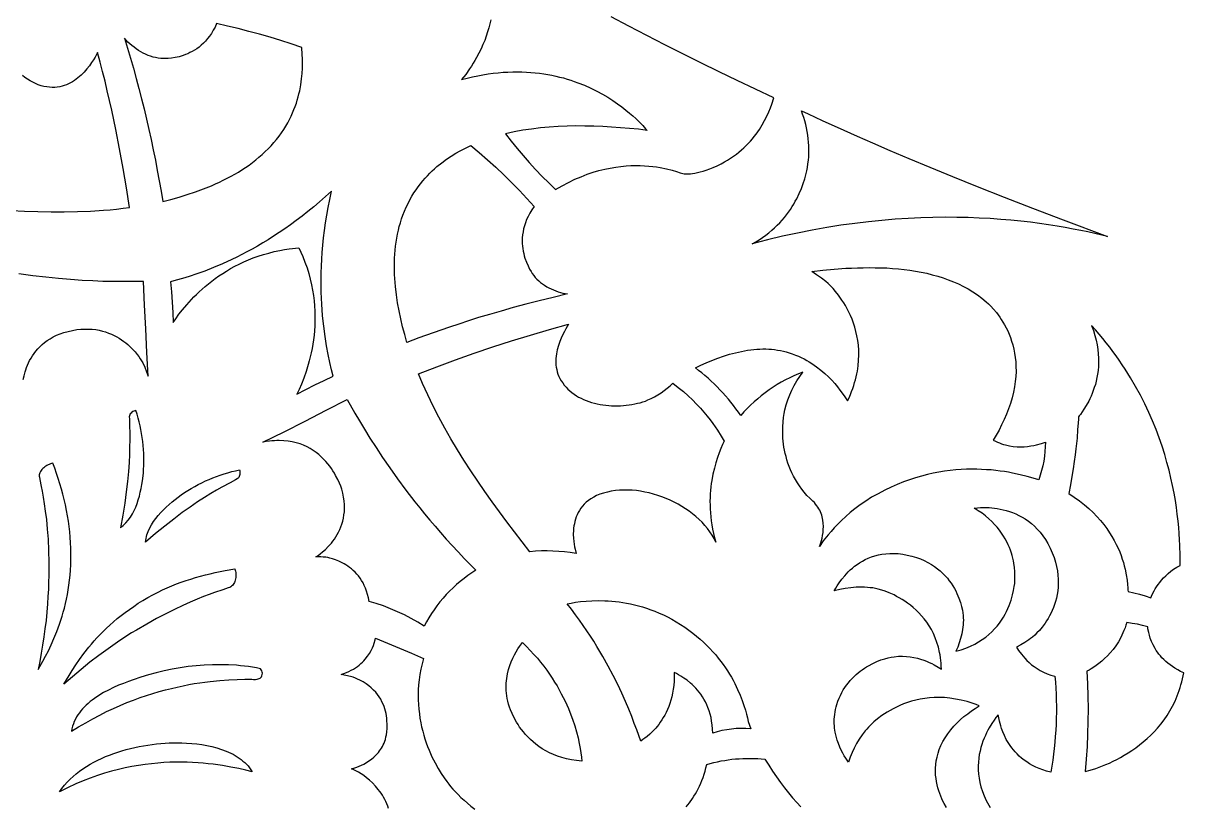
# Model space of a CAD drawing. Extents: x -570 to 570, y -570 to 570.
# Drawn here: x -233.3 to -121.8, y -411.9 to -336.9 of the extents above; entities that cross this region are included whole.
import ezdxf

# ---------------------------------------------------------------- set-up
doc = ezdxf.new("R2010")
doc.units = 0
doc.layers.add('LAYER_1', color=18, linetype='CONTINUOUS')
doc.layers.add('LAYER_2', color=174, linetype='CONTINUOUS')

msp = doc.modelspace()

# ---------------------------------------------------------------- linework, layer by layer
at = {"layer": 'LAYER_1'}
for points in [[(-188.52, -336.51), (-188.6, -336.9), (-188.71, -337.29), (-188.82, -337.69), (-188.95, -338.09), (-189.1, -338.5), (-189.27, -338.9), (-189.45, -339.31), (-189.65, -339.73), (-189.87, -340.14), (-190.03, -340.42), (-190.19, -340.69), (-190.36, -340.96), (-190.54, -341.23), (-190.92, -341.75), (-191.32, -342.25), (-190.79, -342.11), (-190.28, -341.99), (-189.77, -341.88), (-189.27, -341.79), (-188.77, -341.71), (-188.29, -341.65), (-187.81, -341.59), (-187.34, -341.55), (-186.87, -341.53), (-186.42, -341.51), (-185.97, -341.51), (-185.53, -341.51), (-185.1, -341.53), (-184.67, -341.56), (-184.26, -341.6), (-183.85, -341.64), (-183.45, -341.7), (-183.05, -341.77), (-182.67, -341.84), (-182.29, -341.92), (-181.92, -342.01), (-181.56, -342.1), (-181.2, -342.21), (-180.86, -342.31), (-180.52, -342.43), (-180.19, -342.55), (-179.55, -342.8), (-178.94, -343.07), (-178.36, -343.36), (-177.82, -343.65), (-177.31, -343.95), (-176.83, -344.26), (-176.38, -344.57), (-175.96, -344.87), (-175.58, -345.17), (-175.23, -345.46), (-174.91, -345.73), (-174.63, -345.99), (-174.37, -346.24), (-173.96, -346.65), (-173.68, -346.96), (-173.54, -347.12), (-174.38, -347.02), (-175.23, -346.94), (-176.08, -346.87), (-176.94, -346.81), (-177.79, -346.76), (-178.65, -346.72), (-179.5, -346.71), (-180.36, -346.7), (-181.21, -346.72), (-182.06, -346.76), (-182.91, -346.81), (-183.76, -346.89), (-184.61, -346.99), (-185.45, -347.11), (-186.28, -347.26), (-187.11, -347.44), (-186.56, -348.15), (-186, -348.85), (-185.42, -349.54), (-184.83, -350.21), (-184.22, -350.88), (-183.6, -351.53), (-182.96, -352.16), (-182.31, -352.78), (-181.68, -352.42), (-181.07, -352.1), (-180.46, -351.81), (-179.87, -351.56), (-179.28, -351.33), (-178.71, -351.14), (-178.15, -350.98), (-177.6, -350.84), (-177.07, -350.73), (-176.55, -350.64), (-176.05, -350.57), (-175.56, -350.52), (-175.09, -350.5), (-174.64, -350.48), (-174.2, -350.49), (-173.78, -350.51), (-173.38, -350.54), (-173, -350.58), (-172.64, -350.62), (-172.3, -350.68), (-171.68, -350.81), (-171.15, -350.94), (-170.71, -351.07), (-170.37, -351.18), (-170.13, -351.26), (-170, -351.3), (-169.9, -351.3), (-169.69, -351.3), (-169.37, -351.27), (-169.18, -351.25), (-168.96, -351.21), (-168.72, -351.16), (-168.46, -351.1), (-168.17, -351.02), (-167.87, -350.92), (-167.54, -350.81), (-167.2, -350.67), (-166.84, -350.51), (-166.46, -350.32), (-166.14, -350.15), (-165.83, -349.97), (-165.54, -349.79), (-165.26, -349.6), (-164.99, -349.4), (-164.74, -349.2), (-164.49, -348.99), (-164.26, -348.78), (-164.04, -348.57), (-163.83, -348.36), (-163.63, -348.14), (-163.44, -347.92), (-163.27, -347.7), (-163.1, -347.47), (-162.79, -347.03), (-162.52, -346.59), (-162.28, -346.16), (-162.07, -345.75), (-161.89, -345.35), (-161.73, -344.97), (-161.6, -344.62), (-161.41, -344.01), (-163.16, -343.18), (-164.9, -342.35), (-166.64, -341.5), (-168.38, -340.64), (-170.11, -339.78), (-171.84, -338.91), (-173.56, -338.02), (-175.28, -337.13), (-177, -336.23)], [(-234.43, -354.8), (-233.17, -354.87), (-231.9, -354.91), (-230.64, -354.94), (-229.38, -354.94), (-228.12, -354.91), (-226.87, -354.85), (-225.61, -354.77), (-224.99, -354.72), (-224.36, -354.66), (-223.74, -354.59), (-223.11, -354.52), (-223.41, -352.64), (-223.73, -350.77), (-224.07, -348.9), (-224.43, -347.04), (-224.83, -345.19), (-225.03, -344.26), (-225.25, -343.34), (-225.47, -342.41), (-225.7, -341.49), (-225.94, -340.57), (-226.18, -339.66), (-226.42, -340.09), (-226.57, -340.35), (-226.76, -340.63), (-226.96, -340.93), (-227.2, -341.23), (-227.46, -341.53), (-227.74, -341.82), (-227.9, -341.96), (-228.06, -342.1), (-228.23, -342.22), (-228.4, -342.35), (-228.58, -342.46), (-228.77, -342.57), (-228.96, -342.66), (-229.17, -342.75), (-229.38, -342.83), (-229.59, -342.89), (-229.81, -342.94), (-230.05, -342.97), (-230.28, -343), (-230.53, -343), (-230.78, -342.99), (-231.04, -342.96), (-231.32, -342.91), (-231.6, -342.84), (-231.87, -342.75), (-232.13, -342.64), (-232.39, -342.51), (-232.65, -342.37), (-232.9, -342.21), (-233.14, -342.04), (-233.38, -341.85)], [(-233.31, -371), (-233.23, -370.65), (-233.13, -370.27), (-233.06, -370.06), (-232.99, -369.85), (-232.9, -369.63), (-232.8, -369.41), (-232.69, -369.18), (-232.56, -368.96), (-232.43, -368.73), (-232.27, -368.51), (-232.1, -368.29), (-231.92, -368.07), (-231.72, -367.86), (-231.5, -367.65), (-231.26, -367.45), (-231, -367.27), (-230.72, -367.09), (-230.43, -366.92), (-230.11, -366.76), (-229.76, -366.62), (-229.4, -366.5), (-229.01, -366.39), (-228.59, -366.29), (-228.18, -366.22), (-227.79, -366.18), (-227.41, -366.16), (-227.05, -366.16), (-226.69, -366.18), (-226.35, -366.22), (-226.03, -366.28), (-225.71, -366.36), (-225.41, -366.44), (-225.13, -366.55), (-224.85, -366.66), (-224.59, -366.78), (-224.35, -366.91), (-224.11, -367.05), (-223.89, -367.19), (-223.68, -367.34), (-223.49, -367.49), (-223.3, -367.64), (-223.14, -367.79), (-222.83, -368.08), (-222.58, -368.35), (-222.38, -368.6), (-222.23, -368.79), (-222.09, -369.01), (-221.97, -369.21), (-221.86, -369.41), (-221.66, -369.83), (-221.49, -370.25), (-221.33, -370.68), (-221.45, -368.42), (-221.57, -366.15), (-221.68, -363.88), (-221.79, -361.61), (-223.15, -361.62), (-223.93, -361.62), (-224.77, -361.61), (-225.68, -361.59), (-226.64, -361.55), (-227.67, -361.5), (-228.77, -361.42), (-229.92, -361.33), (-231.13, -361.2), (-232.4, -361.05), (-233.73, -360.87)], [(-144.87, -412.01), (-145.09, -411.63), (-145.2, -411.41), (-145.3, -411.18), (-145.41, -410.94), (-145.51, -410.68), (-145.6, -410.41), (-145.68, -410.13), (-145.76, -409.84), (-145.82, -409.54), (-145.86, -409.23), (-145.9, -408.91), (-145.91, -408.58), (-145.91, -408.24), (-145.89, -407.89), (-145.84, -407.54), (-145.77, -407.18), (-145.67, -406.82), (-145.55, -406.45), (-145.39, -406.08), (-145.21, -405.7), (-144.99, -405.33), (-144.74, -404.95), (-144.45, -404.57), (-144.16, -404.23), (-143.85, -403.91), (-143.53, -403.6), (-143.19, -403.31), (-142.83, -403.04), (-142.47, -402.77), (-142.1, -402.52), (-141.73, -402.28), (-142.02, -402.16), (-142.32, -402.06), (-142.6, -401.96), (-142.89, -401.87), (-143.17, -401.8), (-143.45, -401.73), (-143.99, -401.62), (-144.53, -401.54), (-145.04, -401.49), (-145.54, -401.47), (-146.03, -401.48), (-146.5, -401.51), (-146.95, -401.56), (-147.39, -401.63), (-147.81, -401.73), (-148.21, -401.83), (-148.6, -401.96), (-148.97, -402.09), (-149.32, -402.24), (-149.65, -402.39), (-149.97, -402.55), (-150.27, -402.72), (-150.54, -402.88), (-150.8, -403.05), (-151.04, -403.21), (-151.47, -403.53), (-151.81, -403.81), (-152.07, -404.05), (-152.34, -404.32), (-152.5, -404.5), (-152.65, -404.68), (-152.95, -405.07), (-153.22, -405.47), (-153.47, -405.89), (-153.7, -406.32), (-153.91, -406.76), (-154.1, -407.2), (-154.26, -407.66), (-154.51, -407.28), (-154.65, -407.06), (-154.79, -406.8), (-154.94, -406.53), (-155.08, -406.23), (-155.21, -405.9), (-155.33, -405.56), (-155.44, -405.19), (-155.52, -404.8), (-155.58, -404.4), (-155.6, -404.19), (-155.61, -403.98), (-155.62, -403.76), (-155.61, -403.54), (-155.6, -403.32), (-155.57, -403.09), (-155.54, -402.86), (-155.49, -402.62), (-155.44, -402.38), (-155.37, -402.14), (-155.27, -401.84), (-155.15, -401.55), (-155.03, -401.27), (-154.89, -401), (-154.75, -400.75), (-154.6, -400.51), (-154.43, -400.28), (-154.26, -400.06), (-154.09, -399.85), (-153.91, -399.65), (-153.72, -399.46), (-153.53, -399.28), (-153.33, -399.12), (-153.13, -398.96), (-152.93, -398.81), (-152.73, -398.68), (-152.53, -398.55), (-152.33, -398.43), (-151.92, -398.21), (-151.53, -398.03), (-151.15, -397.88), (-150.78, -397.76), (-150.45, -397.67), (-150.15, -397.61), (-149.88, -397.57), (-149.47, -397.53), (-149.07, -397.52), (-148.69, -397.54), (-148.33, -397.57), (-147.98, -397.63), (-147.65, -397.7), (-147.34, -397.79), (-147.04, -397.89), (-146.77, -398), (-146.51, -398.11), (-146.27, -398.23), (-146.05, -398.35), (-145.66, -398.57), (-145.35, -398.77), (-145.36, -398.48), (-145.38, -398.2), (-145.4, -397.93), (-145.44, -397.66), (-145.48, -397.4), (-145.53, -397.15), (-145.64, -396.66), (-145.78, -396.2), (-145.94, -395.77), (-146.12, -395.35), (-146.31, -394.97), (-146.53, -394.6), (-146.76, -394.26), (-147, -393.94), (-147.25, -393.64), (-147.51, -393.36), (-147.77, -393.1), (-148.04, -392.85), (-148.31, -392.63), (-148.59, -392.43), (-148.86, -392.24), (-149.12, -392.07), (-149.39, -391.92), (-149.64, -391.78), (-149.89, -391.65), (-150.34, -391.45), (-150.74, -391.29), (-151.05, -391.18), (-151.4, -391.08), (-151.66, -391.03), (-151.92, -390.98), (-152.18, -390.95), (-152.44, -390.92), (-152.71, -390.91), (-152.97, -390.9), (-153.24, -390.9), (-153.51, -390.91), (-153.77, -390.93), (-154.04, -390.95), (-154.57, -391.02), (-155.09, -391.12), (-155.61, -391.25), (-155.47, -390.99), (-155.33, -390.76), (-155.14, -390.47), (-154.9, -390.15), (-154.61, -389.8), (-154.45, -389.61), (-154.27, -389.43), (-154.08, -389.25), (-153.87, -389.07), (-153.66, -388.89), (-153.42, -388.72), (-153.18, -388.56), (-152.92, -388.4), (-152.64, -388.26), (-152.35, -388.12), (-152.05, -388), (-151.73, -387.9), (-151.39, -387.81), (-151.04, -387.74), (-150.68, -387.7), (-150.3, -387.67), (-149.9, -387.67), (-149.49, -387.69), (-149.06, -387.75), (-148.62, -387.83), (-148.18, -387.93), (-147.75, -388.06), (-147.36, -388.2), (-146.99, -388.36), (-146.64, -388.54), (-146.31, -388.72), (-146, -388.92), (-145.72, -389.13), (-145.46, -389.35), (-145.21, -389.58), (-144.99, -389.81), (-144.78, -390.05), (-144.59, -390.29), (-144.41, -390.53), (-144.25, -390.78), (-144.11, -391.02), (-143.98, -391.26), (-143.87, -391.5), (-143.76, -391.73), (-143.67, -391.95), (-143.52, -392.38), (-143.42, -392.76), (-143.34, -393.09), (-143.29, -393.35), (-143.26, -393.63), (-143.25, -393.85), (-143.24, -394.07), (-143.25, -394.29), (-143.27, -394.51), (-143.29, -394.73), (-143.32, -394.95), (-143.4, -395.38), (-143.51, -395.81), (-143.64, -396.23), (-143.79, -396.65), (-143.97, -397.05), (-143.47, -396.91), (-143.01, -396.75), (-142.57, -396.56), (-142.16, -396.36), (-141.78, -396.15), (-141.43, -395.92), (-141.1, -395.68), (-140.79, -395.43), (-140.51, -395.17), (-140.25, -394.9), (-140.01, -394.63), (-139.79, -394.35), (-139.59, -394.06), (-139.41, -393.78), (-139.25, -393.5), (-139.11, -393.22), (-138.98, -392.94), (-138.86, -392.67), (-138.76, -392.4), (-138.67, -392.14), (-138.53, -391.65), (-138.44, -391.21), (-138.37, -390.84), (-138.33, -390.54), (-138.31, -390.22), (-138.3, -389.95), (-138.3, -389.71), (-138.31, -389.39), (-138.34, -389.02), (-138.4, -388.59), (-138.44, -388.37), (-138.5, -388.13), (-138.56, -387.88), (-138.64, -387.63), (-138.73, -387.37), (-138.83, -387.1), (-138.95, -386.83), (-139.08, -386.55), (-139.23, -386.28), (-139.39, -386), (-139.58, -385.72), (-139.78, -385.44), (-140.01, -385.16), (-140.25, -384.88), (-140.52, -384.61), (-140.81, -384.34), (-141.12, -384.07), (-141.46, -383.82), (-141.83, -383.57), (-142.22, -383.32), (-141.9, -383.29), (-141.6, -383.27), (-141.22, -383.27), (-140.77, -383.28), (-140.52, -383.3), (-140.27, -383.33), (-140, -383.37), (-139.72, -383.42), (-139.43, -383.48), (-139.14, -383.55), (-138.84, -383.64), (-138.53, -383.75), (-138.23, -383.87), (-137.92, -384.02), (-137.62, -384.18), (-137.32, -384.36), (-137.02, -384.57), (-136.72, -384.8), (-136.44, -385.05), (-136.16, -385.33), (-135.89, -385.64), (-135.63, -385.97), (-135.38, -386.33), (-135.15, -386.73), (-134.93, -387.15), (-134.73, -387.61), (-134.56, -388.06), (-134.43, -388.5), (-134.32, -388.93), (-134.24, -389.35), (-134.19, -389.76), (-134.16, -390.15), (-134.15, -390.53), (-134.17, -390.9), (-134.2, -391.26), (-134.26, -391.61), (-134.33, -391.94), (-134.41, -392.26), (-134.51, -392.57), (-134.62, -392.86), (-134.73, -393.14), (-134.86, -393.41), (-134.99, -393.66), (-135.13, -393.9), (-135.27, -394.13), (-135.41, -394.34), (-135.69, -394.72), (-135.96, -395.04), (-136.2, -395.29), (-136.4, -395.49), (-136.62, -395.69), (-136.8, -395.83), (-136.98, -395.96), (-137.36, -396.21), (-137.75, -396.44), (-138.15, -396.65), (-137.95, -396.96), (-137.69, -397.32), (-137.53, -397.52), (-137.36, -397.72), (-137.17, -397.92), (-136.95, -398.13), (-136.72, -398.33), (-136.47, -398.52), (-136.19, -398.71), (-135.9, -398.89), (-135.58, -399.05), (-135.23, -399.2), (-134.86, -399.33), (-134.47, -399.43), (-134.42, -400.01), (-134.39, -400.58), (-134.36, -401.16), (-134.34, -401.74), (-134.33, -402.31), (-134.33, -402.89), (-134.35, -403.47), (-134.37, -404.05), (-134.4, -404.62), (-134.44, -405.2), (-134.49, -405.77), (-134.54, -406.35), (-134.61, -406.92), (-134.69, -407.49), (-134.78, -408.06), (-134.88, -408.63), (-135.27, -408.53), (-135.63, -408.41), (-135.98, -408.28), (-136.31, -408.14), (-136.62, -407.98), (-136.91, -407.82), (-137.18, -407.65), (-137.43, -407.47), (-137.67, -407.28), (-137.89, -407.09), (-138.09, -406.89), (-138.28, -406.69), (-138.45, -406.49), (-138.61, -406.29), (-138.76, -406.09), (-138.9, -405.89), (-139.02, -405.69), (-139.13, -405.49), (-139.32, -405.12), (-139.46, -404.77), (-139.58, -404.46), (-139.66, -404.19), (-139.71, -403.98), (-139.77, -403.74), (-139.84, -403.44), (-139.91, -403.14), (-140.12, -403.4), (-140.31, -403.66), (-140.53, -403.98), (-140.77, -404.38), (-140.9, -404.61), (-141.02, -404.85), (-141.14, -405.11), (-141.26, -405.38), (-141.37, -405.66), (-141.47, -405.97), (-141.57, -406.28), (-141.65, -406.61), (-141.72, -406.95), (-141.77, -407.3), (-141.81, -407.66), (-141.82, -408.03), (-141.82, -408.42), (-141.79, -408.81), (-141.74, -409.21), (-141.66, -409.63), (-141.56, -410.04), (-141.42, -410.47), (-141.25, -410.91), (-141.05, -411.35), (-140.81, -411.79), (-140.68, -412.02)], [(-198.31, -412.13), (-198.39, -411.9), (-198.48, -411.67), (-198.57, -411.45), (-198.68, -411.24), (-198.79, -411.04), (-198.9, -410.84), (-199.03, -410.65), (-199.16, -410.47), (-199.29, -410.3), (-199.56, -409.97), (-199.84, -409.67), (-200.13, -409.41), (-200.41, -409.17), (-200.68, -408.96), (-200.94, -408.79), (-201.18, -408.64), (-201.39, -408.53), (-201.63, -408.42), (-201.87, -408.31), (-201.53, -408.21), (-201.34, -408.14), (-201.12, -408.06), (-200.9, -407.96), (-200.67, -407.85), (-200.43, -407.72), (-200.19, -407.56), (-199.95, -407.39), (-199.72, -407.2), (-199.49, -406.98), (-199.28, -406.74), (-199.18, -406.6), (-199.08, -406.47), (-198.99, -406.32), (-198.9, -406.17), (-198.82, -406.01), (-198.74, -405.84), (-198.67, -405.67), (-198.61, -405.49), (-198.56, -405.26), (-198.52, -405.04), (-198.48, -404.77), (-198.45, -404.44), (-198.44, -404.07), (-198.46, -403.67), (-198.48, -403.46), (-198.51, -403.24), (-198.55, -403.02), (-198.6, -402.79), (-198.66, -402.57), (-198.74, -402.34), (-198.83, -402.11), (-198.94, -401.88), (-199.06, -401.65), (-199.2, -401.42), (-199.36, -401.2), (-199.54, -400.98), (-199.74, -400.77), (-199.96, -400.56), (-200.2, -400.36), (-200.46, -400.17), (-200.75, -399.98), (-201.07, -399.81), (-201.28, -399.71), (-201.49, -399.62), (-201.71, -399.54), (-201.94, -399.47), (-202.39, -399.36), (-202.85, -399.27), (-202.58, -399.18), (-202.34, -399.08), (-202.1, -398.98), (-201.88, -398.87), (-201.67, -398.75), (-201.48, -398.62), (-201.29, -398.5), (-201.12, -398.37), (-200.96, -398.23), (-200.82, -398.09), (-200.68, -397.95), (-200.55, -397.81), (-200.33, -397.53), (-200.14, -397.25), (-199.98, -396.98), (-199.86, -396.73), (-199.76, -396.49), (-199.69, -396.28), (-199.6, -395.96), (-199.56, -395.8), (-198.4, -396.26), (-197.25, -396.74), (-196.11, -397.23), (-194.97, -397.74), (-195.1, -398.26), (-195.22, -398.77), (-195.31, -399.28), (-195.38, -399.78), (-195.43, -400.27), (-195.46, -400.75), (-195.47, -401.23), (-195.47, -401.69), (-195.45, -402.15), (-195.41, -402.6), (-195.36, -403.04), (-195.3, -403.47), (-195.22, -403.89), (-195.14, -404.29), (-195.04, -404.69), (-194.93, -405.08), (-194.82, -405.45), (-194.7, -405.82), (-194.57, -406.17), (-194.43, -406.51), (-194.3, -406.84), (-194.15, -407.15), (-193.86, -407.74), (-193.56, -408.28), (-193.27, -408.76), (-192.99, -409.18), (-192.73, -409.54), (-192.55, -409.77), (-192.36, -410), (-192.14, -410.25), (-191.9, -410.51), (-191.64, -410.78), (-191.37, -411.05), (-191.07, -411.33), (-190.75, -411.61), (-190.42, -411.89), (-190.06, -412.18)], [(-169.79, -411.97), (-169.49, -411.58), (-169.2, -411.16), (-169.05, -410.94), (-168.92, -410.71), (-168.78, -410.47), (-168.65, -410.22), (-168.52, -409.96), (-168.4, -409.69), (-168.29, -409.42), (-168.18, -409.13), (-168.08, -408.84), (-167.99, -408.54), (-167.9, -408.22), (-167.82, -407.9), (-167.49, -407.8), (-167.15, -407.71), (-166.81, -407.63), (-166.46, -407.56), (-166.11, -407.5), (-165.77, -407.45), (-165.42, -407.4), (-165.06, -407.37), (-164.71, -407.34), (-164.36, -407.32), (-164, -407.31), (-163.65, -407.31), (-163.3, -407.31), (-162.95, -407.33), (-162.6, -407.35), (-162.25, -407.38), (-161.89, -407.97), (-161.52, -408.54), (-161.15, -409.09), (-160.77, -409.62), (-160.39, -410.13), (-160, -410.61), (-159.61, -411.08), (-159.21, -411.53), (-158.81, -411.95)]]:
    msp.add_lwpolyline(points, dxfattribs=at)
for points in [[(-219.94, -353.94), (-219.16, -353.75), (-218.37, -353.52), (-217.59, -353.28), (-216.81, -353.02), (-216.03, -352.73), (-215.26, -352.42), (-214.88, -352.25), (-214.51, -352.08), (-214.14, -351.9), (-213.77, -351.71), (-213.4, -351.52), (-213.05, -351.32), (-212.69, -351.11), (-212.35, -350.89), (-212.01, -350.67), (-211.67, -350.44), (-211.35, -350.2), (-211.03, -349.95), (-210.72, -349.7), (-210.41, -349.43), (-210.12, -349.16), (-209.83, -348.88), (-209.56, -348.59), (-209.29, -348.29), (-209.04, -347.99), (-208.8, -347.67), (-208.57, -347.35), (-208.35, -347.03), (-208.15, -346.71), (-207.97, -346.39), (-207.8, -346.08), (-207.64, -345.76), (-207.5, -345.44), (-207.37, -345.13), (-207.25, -344.82), (-207.14, -344.51), (-207.05, -344.21), (-206.96, -343.91), (-206.89, -343.61), (-206.82, -343.32), (-206.71, -342.74), (-206.64, -342.19), (-206.59, -341.66), (-206.56, -341.16), (-206.56, -340.69), (-206.56, -340.25), (-206.58, -339.85), (-206.63, -339.17), (-207.63, -338.82), (-208.64, -338.49), (-209.65, -338.19), (-210.67, -337.9), (-211.69, -337.63), (-212.72, -337.37), (-213.75, -337.12), (-214.78, -336.89), (-214.93, -337.22), (-215.1, -337.53), (-215.27, -337.82), (-215.45, -338.08), (-215.65, -338.33), (-215.84, -338.56), (-216.05, -338.77), (-216.25, -338.96), (-216.46, -339.13), (-216.68, -339.29), (-216.89, -339.43), (-217.11, -339.56), (-217.33, -339.67), (-217.54, -339.77), (-217.76, -339.86), (-217.97, -339.94), (-218.17, -340), (-218.37, -340.06), (-218.76, -340.15), (-219.11, -340.2), (-219.42, -340.23), (-219.69, -340.24), (-219.9, -340.24), (-220.12, -340.23), (-220.37, -340.2), (-220.62, -340.15), (-220.86, -340.09), (-221.11, -340.01), (-221.35, -339.93), (-221.58, -339.83), (-221.82, -339.71), (-222.05, -339.59), (-222.27, -339.46), (-222.48, -339.31), (-222.69, -339.16), (-222.89, -339), (-223.09, -338.83), (-223.27, -338.65), (-223.44, -338.47), (-223.61, -338.28), (-223.31, -339.24), (-223.03, -340.2), (-222.75, -341.17), (-222.48, -342.14), (-222.22, -343.11), (-221.97, -344.09), (-221.73, -345.06), (-221.5, -346.04), (-221.27, -347.03), (-221.06, -348.01), (-220.85, -349), (-220.65, -349.98), (-220.46, -350.97), (-220.28, -351.96), (-220.1, -352.95)], [(-158.76, -345.24), (-158.11, -345.55), (-156.76, -346.18), (-154.71, -347.11), (-153.42, -347.68), (-151.95, -348.33), (-150.3, -349.04), (-148.48, -349.81), (-146.47, -350.65), (-144.28, -351.55), (-141.91, -352.5), (-139.35, -353.52), (-136.61, -354.58), (-133.69, -355.7), (-129.45, -357.3), (-130.66, -357.01), (-131.31, -356.86), (-132, -356.72), (-132.72, -356.58), (-133.48, -356.44), (-134.27, -356.3), (-135.09, -356.17), (-135.94, -356.05), (-136.83, -355.93), (-137.75, -355.83), (-138.69, -355.73), (-139.67, -355.65), (-140.68, -355.58), (-141.72, -355.52), (-142.78, -355.48), (-143.88, -355.46), (-145, -355.45), (-146.16, -355.47), (-147.33, -355.5), (-148.54, -355.56), (-149.78, -355.64), (-151.04, -355.75), (-152.32, -355.88), (-153.63, -356.04), (-154.97, -356.22), (-156.33, -356.44), (-157.72, -356.68), (-159.13, -356.96), (-160.56, -357.27), (-162.01, -357.62), (-163.49, -358), (-163.14, -357.81), (-162.8, -357.6), (-162.48, -357.38), (-162.17, -357.16), (-161.87, -356.93), (-161.59, -356.7), (-161.33, -356.46), (-161.07, -356.22), (-160.83, -355.97), (-160.61, -355.72), (-160.39, -355.46), (-160.19, -355.21), (-160, -354.95), (-159.82, -354.69), (-159.65, -354.43), (-159.49, -354.18), (-159.35, -353.92), (-159.21, -353.67), (-158.96, -353.16), (-158.76, -352.68), (-158.58, -352.22), (-158.44, -351.78), (-158.33, -351.37), (-158.24, -351), (-158.18, -350.67), (-158.13, -350.33), (-158.09, -349.99), (-158.06, -349.65), (-158.05, -349.3), (-158.05, -348.96), (-158.06, -348.61), (-158.08, -348.26), (-158.11, -347.92), (-158.15, -347.57), (-158.21, -347.23), (-158.28, -346.89), (-158.35, -346.55), (-158.44, -346.22), (-158.54, -345.89), (-158.65, -345.56)], [(-196.55, -367.44), (-196.76, -366.7), (-196.96, -365.95), (-197.14, -365.19), (-197.3, -364.43), (-197.44, -363.65), (-197.56, -362.87), (-197.65, -362.09), (-197.71, -361.31), (-197.73, -360.92), (-197.74, -360.53), (-197.74, -360.14), (-197.74, -359.75), (-197.73, -359.36), (-197.7, -358.98), (-197.67, -358.59), (-197.63, -358.21), (-197.58, -357.83), (-197.52, -357.45), (-197.45, -357.08), (-197.37, -356.7), (-197.28, -356.34), (-197.17, -355.97), (-197.06, -355.61), (-196.93, -355.25), (-196.78, -354.86), (-196.62, -354.48), (-196.44, -354.12), (-196.26, -353.78), (-196.07, -353.44), (-195.88, -353.12), (-195.68, -352.82), (-195.47, -352.52), (-195.25, -352.24), (-195.04, -351.97), (-194.81, -351.71), (-194.59, -351.47), (-194.36, -351.23), (-194.13, -351.01), (-193.9, -350.8), (-193.67, -350.59), (-193.21, -350.22), (-192.75, -349.88), (-192.3, -349.58), (-191.87, -349.32), (-191.46, -349.09), (-191.08, -348.88), (-190.43, -348.56), (-189.62, -349.24), (-188.82, -349.94), (-188.04, -350.65), (-187.28, -351.38), (-186.52, -352.12), (-185.78, -352.88), (-185.06, -353.64), (-184.35, -354.43), (-184.57, -354.74), (-184.76, -355.05), (-184.93, -355.36), (-185.08, -355.67), (-185.2, -355.97), (-185.29, -356.27), (-185.37, -356.56), (-185.43, -356.85), (-185.47, -357.14), (-185.5, -357.41), (-185.51, -357.68), (-185.5, -357.95), (-185.48, -358.21), (-185.45, -358.45), (-185.41, -358.7), (-185.36, -358.93), (-185.31, -359.15), (-185.24, -359.36), (-185.1, -359.76), (-184.95, -360.11), (-184.8, -360.41), (-184.66, -360.65), (-184.54, -360.84), (-184.4, -361.04), (-184.25, -361.22), (-184.09, -361.38), (-183.92, -361.54), (-183.74, -361.7), (-183.56, -361.84), (-183.36, -361.97), (-183.16, -362.1), (-182.95, -362.21), (-182.74, -362.32), (-182.52, -362.41), (-182.29, -362.5), (-182.07, -362.58), (-181.84, -362.65), (-181.61, -362.71), (-181.38, -362.76), (-181.16, -362.8), (-182.55, -363.13), (-183.88, -363.46), (-185.15, -363.78), (-186.37, -364.11), (-187.53, -364.44), (-188.63, -364.76), (-189.68, -365.07), (-190.66, -365.38), (-191.59, -365.68), (-192.47, -365.97), (-194.05, -366.51), (-195.41, -367.01)], [(-206.91, -358.38), (-206.72, -358.79), (-206.53, -359.21), (-206.32, -359.76), (-206.12, -360.31), (-205.96, -360.85), (-205.81, -361.38), (-205.69, -361.91), (-205.59, -362.43), (-205.51, -362.95), (-205.44, -363.45), (-205.4, -363.95), (-205.37, -364.44), (-205.36, -364.93), (-205.36, -365.4), (-205.38, -365.86), (-205.41, -366.32), (-205.45, -366.76), (-205.5, -367.2), (-205.56, -367.62), (-205.64, -368.03), (-205.72, -368.43), (-205.81, -368.82), (-205.9, -369.2), (-206, -369.56), (-206.21, -370.24), (-206.44, -370.87), (-206.66, -371.44), (-206.88, -371.95), (-207.09, -372.39), (-206.23, -371.94), (-205.37, -371.51), (-204.49, -371.09), (-203.61, -370.69), (-203.77, -370.07), (-203.93, -369.37), (-204.09, -368.6), (-204.24, -367.77), (-204.39, -366.87), (-204.52, -365.9), (-204.57, -365.4), (-204.63, -364.87), (-204.67, -364.33), (-204.71, -363.78), (-204.74, -363.21), (-204.76, -362.63), (-204.77, -362.03), (-204.77, -361.41), (-204.76, -360.78), (-204.74, -360.14), (-204.71, -359.48), (-204.67, -358.81), (-204.61, -358.13), (-204.54, -357.43), (-204.45, -356.71), (-204.35, -355.99), (-204.23, -355.25), (-204.1, -354.5), (-203.95, -353.73), (-203.78, -352.95), (-204.35, -353.47), (-204.91, -353.97), (-205.48, -354.45), (-206.04, -354.91), (-206.6, -355.34), (-207.15, -355.76), (-207.7, -356.17), (-208.24, -356.55), (-208.78, -356.92), (-209.32, -357.26), (-209.84, -357.6), (-210.36, -357.91), (-210.87, -358.21), (-211.38, -358.5), (-211.88, -358.77), (-212.37, -359.02), (-212.84, -359.26), (-213.31, -359.49), (-214.22, -359.91), (-215.09, -360.27), (-215.91, -360.6), (-216.68, -360.87), (-217.4, -361.11), (-218.06, -361.32), (-218.66, -361.49), (-219.2, -361.64), (-219.11, -362.61), (-219.04, -363.59), (-218.99, -364.56), (-218.95, -365.54), (-218.69, -365.17), (-218.39, -364.75), (-218.04, -364.31), (-217.64, -363.83), (-217.2, -363.34), (-216.96, -363.09), (-216.7, -362.84), (-216.44, -362.58), (-216.16, -362.33), (-215.87, -362.07), (-215.56, -361.82), (-215.24, -361.57), (-214.91, -361.32), (-214.56, -361.07), (-214.2, -360.83), (-213.83, -360.6), (-213.44, -360.37), (-213.03, -360.15), (-212.62, -359.93), (-212.18, -359.73), (-211.74, -359.54), (-211.27, -359.35), (-210.8, -359.18), (-210.3, -359.02), (-209.79, -358.88), (-209.27, -358.74), (-208.73, -358.63), (-208.28, -358.55), (-207.82, -358.48)], [(-140.38, -376.8), (-140.18, -376.9), (-139.99, -376.99), (-139.79, -377.08), (-139.59, -377.15), (-139.4, -377.22), (-139.21, -377.27), (-138.83, -377.36), (-138.46, -377.42), (-138.1, -377.45), (-137.75, -377.46), (-137.41, -377.44), (-137.09, -377.41), (-136.79, -377.37), (-136.5, -377.31), (-136.23, -377.25), (-135.76, -377.12), (-135.39, -376.99), (-135.4, -377.45), (-135.43, -377.91), (-135.48, -378.36), (-135.55, -378.82), (-135.64, -379.27), (-135.75, -379.72), (-135.88, -380.16), (-136.03, -380.6), (-136.55, -380.44), (-137.14, -380.28), (-137.8, -380.12), (-138.53, -379.96), (-138.91, -379.89), (-139.31, -379.83), (-139.72, -379.77), (-140.15, -379.72), (-140.59, -379.67), (-141.04, -379.64), (-141.5, -379.61), (-141.97, -379.6), (-142.46, -379.59), (-142.96, -379.6), (-143.46, -379.63), (-143.98, -379.66), (-144.51, -379.72), (-145.04, -379.79), (-145.58, -379.87), (-146.14, -379.98), (-146.69, -380.1), (-147.26, -380.25), (-147.83, -380.41), (-148.41, -380.6), (-148.99, -380.81), (-149.58, -381.05), (-150.17, -381.31), (-150.77, -381.6), (-151.42, -381.94), (-152.03, -382.29), (-152.6, -382.65), (-153.13, -383.02), (-153.63, -383.39), (-154.09, -383.76), (-154.52, -384.13), (-154.91, -384.5), (-155.27, -384.86), (-155.61, -385.21), (-155.91, -385.55), (-156.19, -385.87), (-156.66, -386.47), (-157.04, -386.99), (-156.97, -386.83), (-156.91, -386.65), (-156.84, -386.44), (-156.78, -386.2), (-156.73, -385.95), (-156.68, -385.67), (-156.66, -385.39), (-156.65, -385.09), (-156.66, -384.78), (-156.7, -384.47), (-156.73, -384.31), (-156.76, -384.15), (-156.81, -384), (-156.86, -383.84), (-156.93, -383.69), (-157, -383.53), (-157.08, -383.38), (-157.18, -383.23), (-157.28, -383.09), (-157.4, -382.94), (-157.52, -382.8), (-157.66, -382.67), (-157.96, -382.38), (-158.23, -382.1), (-158.49, -381.8), (-158.73, -381.5), (-158.95, -381.2), (-159.15, -380.89), (-159.34, -380.58), (-159.51, -380.27), (-159.67, -379.95), (-159.81, -379.64), (-159.93, -379.33), (-160.05, -379.01), (-160.15, -378.7), (-160.23, -378.39), (-160.31, -378.08), (-160.37, -377.78), (-160.43, -377.48), (-160.47, -377.19), (-160.5, -376.9), (-160.53, -376.61), (-160.55, -376.06), (-160.55, -375.55), (-160.52, -375.07), (-160.48, -374.63), (-160.42, -374.25), (-160.35, -373.91), (-160.22, -373.43), (-160.07, -372.95), (-159.88, -372.48), (-159.67, -372.02), (-159.44, -371.56), (-159.19, -371.13), (-158.92, -370.7), (-158.63, -370.29), (-159.05, -370.45), (-159.47, -370.64), (-159.88, -370.83), (-160.29, -371.04), (-160.69, -371.26), (-161.09, -371.49), (-161.48, -371.74), (-161.86, -372), (-162.23, -372.27), (-162.6, -372.55), (-162.95, -372.84), (-163.3, -373.14), (-163.63, -373.45), (-163.95, -373.78), (-164.27, -374.11), (-164.57, -374.45), (-164.79, -374.13), (-165.03, -373.81), (-165.26, -373.49), (-165.51, -373.18), (-165.76, -372.87), (-166.02, -372.57), (-166.29, -372.28), (-166.56, -371.99), (-166.84, -371.7), (-167.12, -371.42), (-167.41, -371.15), (-167.7, -370.88), (-168, -370.62), (-168.3, -370.37), (-168.61, -370.12), (-168.92, -369.88), (-168.41, -369.63), (-167.88, -369.39), (-167.33, -369.17), (-166.78, -368.95), (-166.22, -368.76), (-165.65, -368.58), (-165.07, -368.43), (-164.49, -368.3), (-163.91, -368.19), (-163.62, -368.15), (-163.33, -368.12), (-163.04, -368.09), (-162.75, -368.08), (-162.47, -368.07), (-162.18, -368.07), (-161.89, -368.08), (-161.61, -368.1), (-161.33, -368.13), (-161.04, -368.17), (-160.77, -368.22), (-160.49, -368.28), (-160.21, -368.35), (-159.94, -368.43), (-159.64, -368.54), (-159.34, -368.65), (-159.05, -368.77), (-158.78, -368.9), (-158.51, -369.03), (-158.25, -369.17), (-158.01, -369.32), (-157.77, -369.46), (-157.54, -369.61), (-157.32, -369.77), (-156.91, -370.09), (-156.53, -370.41), (-156.18, -370.74), (-155.86, -371.07), (-155.57, -371.39), (-155.3, -371.71), (-155.07, -372.02), (-154.66, -372.57), (-154.34, -373.04), (-154.2, -372.74), (-154.07, -372.45), (-153.95, -372.16), (-153.84, -371.87), (-153.75, -371.58), (-153.66, -371.3), (-153.58, -371.02), (-153.51, -370.75), (-153.45, -370.47), (-153.4, -370.2), (-153.32, -369.68), (-153.28, -369.16), (-153.26, -368.66), (-153.27, -368.18), (-153.3, -367.71), (-153.36, -367.25), (-153.44, -366.81), (-153.54, -366.39), (-153.65, -365.98), (-153.77, -365.59), (-153.91, -365.22), (-154.06, -364.87), (-154.22, -364.53), (-154.38, -364.22), (-154.55, -363.92), (-154.71, -363.64), (-154.88, -363.38), (-155.2, -362.93), (-155.49, -362.56), (-155.73, -362.28), (-156.01, -361.99), (-156.21, -361.8), (-156.42, -361.62), (-156.85, -361.27), (-157.3, -360.95), (-157.76, -360.64), (-156.7, -360.52), (-155.61, -360.42), (-154.5, -360.34), (-153.95, -360.32), (-153.39, -360.29), (-152.83, -360.28), (-152.26, -360.27), (-151.7, -360.28), (-151.14, -360.29), (-150.58, -360.31), (-150.02, -360.35), (-149.46, -360.39), (-148.91, -360.45), (-148.36, -360.52), (-147.82, -360.61), (-147.28, -360.71), (-146.75, -360.82), (-146.22, -360.95), (-145.7, -361.09), (-145.19, -361.25), (-144.69, -361.43), (-144.2, -361.63), (-143.71, -361.84), (-143.24, -362.07), (-142.78, -362.32), (-142.33, -362.6), (-141.9, -362.89), (-141.48, -363.2), (-141.07, -363.54), (-140.83, -363.76), (-140.62, -363.97), (-140.36, -364.25), (-140.07, -364.59), (-139.92, -364.79), (-139.76, -365.01), (-139.61, -365.24), (-139.45, -365.49), (-139.3, -365.76), (-139.15, -366.04), (-139, -366.34), (-138.86, -366.65), (-138.73, -366.98), (-138.62, -367.33), (-138.51, -367.69), (-138.41, -368.08), (-138.34, -368.47), (-138.27, -368.88), (-138.23, -369.31), (-138.21, -369.76), (-138.2, -370.22), (-138.23, -370.7), (-138.27, -371.19), (-138.35, -371.7), (-138.45, -372.22), (-138.58, -372.76), (-138.73, -373.29), (-138.91, -373.82), (-139.12, -374.33), (-139.34, -374.84), (-139.58, -375.34), (-139.83, -375.84), (-140.1, -376.32)], [(-195.45, -370.45), (-193.68, -369.77), (-191.9, -369.11), (-190.12, -368.48), (-188.32, -367.88), (-186.52, -367.3), (-184.71, -366.74), (-182.89, -366.21), (-181.06, -365.7), (-181.32, -366.13), (-181.46, -366.39), (-181.62, -366.69), (-181.77, -367.02), (-181.91, -367.37), (-182.04, -367.74), (-182.15, -368.14), (-182.19, -368.34), (-182.23, -368.55), (-182.26, -368.75), (-182.28, -368.97), (-182.28, -369.18), (-182.28, -369.39), (-182.27, -369.61), (-182.24, -369.83), (-182.2, -370.05), (-182.15, -370.26), (-182.08, -370.48), (-181.99, -370.7), (-181.89, -370.91), (-181.77, -371.12), (-181.63, -371.33), (-181.48, -371.54), (-181.31, -371.74), (-181.14, -371.92), (-180.95, -372.09), (-180.75, -372.25), (-180.54, -372.4), (-180.32, -372.55), (-180.1, -372.68), (-179.86, -372.8), (-179.62, -372.91), (-179.37, -373.02), (-179.12, -373.11), (-178.86, -373.19), (-178.59, -373.27), (-178.32, -373.33), (-178.05, -373.39), (-177.78, -373.43), (-177.5, -373.47), (-177.22, -373.5), (-176.94, -373.51), (-176.66, -373.52), (-176.37, -373.52), (-176.09, -373.52), (-175.81, -373.5), (-175.54, -373.47), (-175.26, -373.44), (-174.99, -373.4), (-174.72, -373.34), (-174.46, -373.28), (-174.2, -373.22), (-173.95, -373.14), (-173.7, -373.06), (-173.47, -372.96), (-173.14, -372.82), (-172.82, -372.65), (-172.5, -372.47), (-172.2, -372.27), (-171.9, -372.06), (-171.62, -371.84), (-171.34, -371.6), (-171.08, -371.36), (-170.56, -371.76), (-170.07, -372.16), (-169.61, -372.56), (-169.19, -372.96), (-168.8, -373.36), (-168.44, -373.74), (-168.1, -374.12), (-167.8, -374.5), (-167.51, -374.86), (-167.26, -375.2), (-167.03, -375.53), (-166.81, -375.85), (-166.45, -376.43), (-166.17, -376.92), (-166.32, -377.24), (-166.47, -377.61), (-166.64, -378.02), (-166.8, -378.47), (-166.95, -378.97), (-167.1, -379.5), (-167.23, -380.06), (-167.35, -380.67), (-167.39, -380.98), (-167.43, -381.3), (-167.47, -381.63), (-167.49, -381.97), (-167.51, -382.32), (-167.52, -382.67), (-167.51, -383.03), (-167.5, -383.4), (-167.48, -383.78), (-167.44, -384.16), (-167.4, -384.55), (-167.34, -384.94), (-167.27, -385.34), (-167.18, -385.75), (-167.08, -386.17), (-166.96, -386.58), (-167.13, -386.25), (-167.32, -385.91), (-167.53, -385.59), (-167.76, -385.28), (-168.01, -384.98), (-168.27, -384.68), (-168.56, -384.4), (-168.86, -384.13), (-169.18, -383.87), (-169.51, -383.62), (-169.85, -383.38), (-170.21, -383.16), (-170.57, -382.95), (-170.95, -382.75), (-171.33, -382.56), (-171.72, -382.39), (-172.12, -382.24), (-172.52, -382.1), (-172.93, -381.98), (-173.34, -381.87), (-173.75, -381.78), (-174.16, -381.7), (-174.57, -381.65), (-174.98, -381.61), (-175.39, -381.59), (-175.79, -381.59), (-176.19, -381.6), (-176.58, -381.64), (-176.97, -381.7), (-177.35, -381.78), (-177.71, -381.88), (-178.07, -382), (-178.38, -382.12), (-178.66, -382.27), (-178.92, -382.42), (-179.16, -382.58), (-179.37, -382.76), (-179.56, -382.94), (-179.73, -383.13), (-179.89, -383.33), (-180.02, -383.54), (-180.14, -383.75), (-180.24, -383.96), (-180.33, -384.17), (-180.4, -384.39), (-180.46, -384.61), (-180.51, -384.82), (-180.55, -385.03), (-180.58, -385.24), (-180.59, -385.45), (-180.61, -385.84), (-180.59, -386.21), (-180.56, -386.53), (-180.49, -387.03), (-180.44, -387.25), (-180.35, -387.68), (-180.9, -387.59), (-181.45, -387.53), (-182, -387.47), (-182.56, -387.44), (-183.11, -387.43), (-183.67, -387.43), (-184.22, -387.45), (-184.77, -387.5), (-185.51, -386.56), (-186.25, -385.61), (-186.97, -384.65), (-187.69, -383.69), (-188.39, -382.72), (-189.09, -381.74), (-189.77, -380.75), (-190.44, -379.75), (-191.09, -378.74), (-191.72, -377.73), (-192.33, -376.7), (-192.92, -375.66), (-193.49, -374.6), (-194.04, -373.54), (-194.56, -372.47), (-194.81, -371.92), (-195.05, -371.38)], [(-130.96, -365.83), (-130.78, -366.31), (-130.64, -366.78), (-130.52, -367.24), (-130.43, -367.69), (-130.37, -368.13), (-130.32, -368.55), (-130.3, -368.96), (-130.3, -369.36), (-130.31, -369.75), (-130.34, -370.12), (-130.39, -370.48), (-130.45, -370.82), (-130.52, -371.15), (-130.6, -371.47), (-130.7, -371.77), (-130.8, -372.06), (-130.9, -372.33), (-131.01, -372.59), (-131.13, -372.84), (-131.24, -373.07), (-131.47, -373.48), (-131.69, -373.83), (-132.04, -374.34), (-132.15, -374.49), (-132.21, -374.58), (-132.22, -374.65), (-132.23, -374.77), (-132.26, -375.18), (-132.3, -375.79), (-132.36, -376.61), (-132.47, -377.63), (-132.54, -378.22), (-132.62, -378.86), (-132.73, -379.55), (-132.85, -380.29), (-132.99, -381.08), (-133.15, -381.91), (-132.62, -382.27), (-132.12, -382.63), (-131.65, -383), (-131.22, -383.37), (-130.82, -383.75), (-130.45, -384.14), (-130.11, -384.52), (-129.8, -384.91), (-129.51, -385.29), (-129.25, -385.68), (-129.01, -386.06), (-128.79, -386.43), (-128.6, -386.81), (-128.43, -387.17), (-128.27, -387.53), (-128.14, -387.88), (-128.02, -388.22), (-127.91, -388.55), (-127.83, -388.86), (-127.75, -389.17), (-127.64, -389.73), (-127.56, -390.22), (-127.52, -390.63), (-127.49, -390.96), (-127.48, -391.19), (-127.47, -391.31), (-126.92, -391.44), (-126.37, -391.58), (-125.82, -391.73), (-125.28, -391.91), (-125.15, -391.61), (-124.97, -391.26), (-124.86, -391.06), (-124.73, -390.86), (-124.59, -390.65), (-124.44, -390.44), (-124.26, -390.23), (-124.07, -390.01), (-123.86, -389.8), (-123.63, -389.59), (-123.37, -389.38), (-123.1, -389.18), (-122.8, -388.99), (-122.47, -388.81), (-122.48, -387.91), (-122.51, -386.89), (-122.53, -386.35), (-122.57, -385.77), (-122.62, -385.18), (-122.68, -384.56), (-122.75, -383.92), (-122.84, -383.26), (-122.94, -382.58), (-123.06, -381.89), (-123.2, -381.17), (-123.36, -380.44), (-123.54, -379.7), (-123.74, -378.94), (-123.96, -378.17), (-124.21, -377.38), (-124.49, -376.59), (-124.79, -375.79), (-125.12, -374.97), (-125.48, -374.16), (-125.87, -373.33), (-126.29, -372.5), (-126.75, -371.67), (-127.23, -370.83), (-127.49, -370.42), (-127.76, -370), (-128.03, -369.58), (-128.32, -369.16), (-128.61, -368.74), (-128.92, -368.32), (-129.23, -367.9), (-129.56, -367.49), (-129.89, -367.07), (-130.24, -366.65), (-130.59, -366.24)], [(-210.35, -377.01), (-208.32, -376), (-206.3, -374.98), (-204.29, -373.94), (-202.28, -372.9), (-201.53, -374.21), (-201.09, -374.95), (-200.61, -375.75), (-200.09, -376.61), (-199.51, -377.52), (-198.88, -378.47), (-198.19, -379.47), (-197.45, -380.51), (-196.65, -381.6), (-195.78, -382.72), (-195.32, -383.29), (-194.85, -383.88), (-194.36, -384.47), (-193.85, -385.07), (-193.32, -385.67), (-192.78, -386.29), (-192.22, -386.91), (-191.63, -387.53), (-191.03, -388.17), (-190.41, -388.81), (-189.96, -389.27), (-190.34, -389.52), (-190.71, -389.78), (-191.08, -390.06), (-191.44, -390.35), (-191.79, -390.65), (-192.13, -390.96), (-192.46, -391.29), (-192.78, -391.62), (-193.09, -391.97), (-193.39, -392.32), (-193.67, -392.69), (-193.94, -393.06), (-194.2, -393.44), (-194.45, -393.83), (-194.67, -394.23), (-194.89, -394.63), (-195.51, -394.25), (-196.14, -393.89), (-196.79, -393.56), (-197.45, -393.25), (-198.12, -392.97), (-198.8, -392.7), (-199.49, -392.47), (-200.18, -392.26), (-200.24, -391.92), (-200.32, -391.6), (-200.41, -391.3), (-200.51, -391.01), (-200.63, -390.74), (-200.75, -390.49), (-200.89, -390.26), (-201.04, -390.04), (-201.19, -389.83), (-201.35, -389.64), (-201.52, -389.46), (-201.69, -389.3), (-201.86, -389.15), (-202.04, -389.01), (-202.21, -388.88), (-202.39, -388.76), (-202.57, -388.66), (-202.74, -388.56), (-203.08, -388.4), (-203.39, -388.28), (-203.68, -388.18), (-203.92, -388.11), (-204.12, -388.07), (-204.33, -388.03), (-204.56, -388.01), (-204.8, -388), (-205.27, -388), (-205.06, -387.86), (-204.87, -387.72), (-204.63, -387.53), (-204.36, -387.29), (-204.08, -387.01), (-203.93, -386.85), (-203.79, -386.67), (-203.64, -386.49), (-203.5, -386.29), (-203.36, -386.08), (-203.23, -385.86), (-203.1, -385.63), (-202.98, -385.39), (-202.88, -385.13), (-202.78, -384.86), (-202.7, -384.58), (-202.63, -384.29), (-202.58, -383.98), (-202.54, -383.67), (-202.53, -383.34), (-202.53, -383), (-202.56, -382.64), (-202.61, -382.28), (-202.68, -381.9), (-202.79, -381.51), (-202.82, -381.4), (-202.89, -381.21), (-203.01, -380.93), (-203.17, -380.58), (-203.38, -380.19), (-203.5, -379.98), (-203.64, -379.76), (-203.79, -379.53), (-203.95, -379.31), (-204.13, -379.08), (-204.32, -378.85), (-204.53, -378.63), (-204.76, -378.41), (-205, -378.2), (-205.25, -378), (-205.53, -377.8), (-205.82, -377.62), (-206.12, -377.45), (-206.45, -377.3), (-206.79, -377.17), (-207.15, -377.06), (-207.53, -376.97), (-207.93, -376.9), (-208.35, -376.86), (-208.79, -376.84), (-209.02, -376.84), (-209.25, -376.86), (-209.49, -376.88), (-209.73, -376.9), (-210.04, -376.95)], [(-223.99, -385.21), (-223.85, -385.1), (-223.72, -384.99), (-223.59, -384.87), (-223.47, -384.74), (-223.24, -384.47), (-223.04, -384.18), (-222.85, -383.88), (-222.68, -383.56), (-222.53, -383.22), (-222.4, -382.88), (-222.28, -382.53), (-222.18, -382.17), (-222.09, -381.8), (-222.01, -381.44), (-221.94, -381.07), (-221.89, -380.71), (-221.8, -379.99), (-221.77, -379.61), (-221.75, -379.23), (-221.74, -378.85), (-221.74, -378.47), (-221.75, -378.08), (-221.78, -377.7), (-221.81, -377.32), (-221.85, -376.94), (-221.9, -376.56), (-221.96, -376.18), (-222.03, -375.8), (-222.11, -375.43), (-222.2, -375.06), (-222.29, -374.69), (-222.4, -374.32), (-222.51, -373.96), (-222.61, -373.99), (-222.71, -374.03), (-222.8, -374.08), (-222.9, -374.14), (-222.98, -374.21), (-223.05, -374.29), (-223.1, -374.37), (-223.14, -374.47), (-223.15, -374.57), (-223.14, -374.76), (-223.12, -375.35), (-223.1, -376.25), (-223.1, -376.82), (-223.11, -377.46), (-223.13, -378.17), (-223.17, -378.96), (-223.23, -379.82), (-223.32, -380.76), (-223.44, -381.76), (-223.58, -382.84), (-223.77, -383.99)], [(-231.89, -398.79), (-231.43, -397.98), (-231.17, -397.51), (-230.9, -396.99), (-230.63, -396.42), (-230.36, -395.81), (-230.09, -395.15), (-229.83, -394.44), (-229.71, -394.07), (-229.59, -393.69), (-229.47, -393.3), (-229.36, -392.9), (-229.26, -392.48), (-229.17, -392.05), (-229.08, -391.62), (-229, -391.17), (-228.93, -390.71), (-228.87, -390.23), (-228.82, -389.75), (-228.78, -389.26), (-228.75, -388.75), (-228.74, -388.23), (-228.73, -387.7), (-228.74, -387.16), (-228.77, -386.64), (-228.8, -386.12), (-228.85, -385.6), (-228.91, -385.09), (-228.98, -384.57), (-229.06, -384.05), (-229.16, -383.54), (-229.26, -383.02), (-229.38, -382.51), (-229.51, -382), (-229.64, -381.5), (-229.79, -381), (-229.95, -380.5), (-230.12, -380), (-230.29, -379.51), (-230.48, -379.03), (-230.59, -379.05), (-230.7, -379.09), (-230.82, -379.13), (-230.93, -379.19), (-231.04, -379.24), (-231.14, -379.31), (-231.24, -379.38), (-231.34, -379.46), (-231.43, -379.54), (-231.51, -379.63), (-231.59, -379.73), (-231.65, -379.83), (-231.7, -379.93), (-231.74, -380.03), (-231.77, -380.14), (-231.78, -380.25), (-231.76, -380.37), (-231.72, -380.58), (-231.58, -381.25), (-231.49, -381.71), (-231.39, -382.26), (-231.29, -382.9), (-231.19, -383.62), (-231.09, -384.43), (-231, -385.33), (-230.93, -386.31), (-230.88, -387.38), (-230.86, -388.53), (-230.86, -389.14), (-230.86, -389.77), (-230.88, -390.43), (-230.9, -391.1), (-230.94, -391.79), (-230.98, -392.51), (-231.04, -393.3), (-231.12, -394.09), (-231.22, -394.88), (-231.33, -395.67), (-231.45, -396.45), (-231.58, -397.23), (-231.73, -398.01)], [(-221.6, -386.58), (-221.57, -386.4), (-221.54, -386.23), (-221.5, -386.06), (-221.45, -385.89), (-221.33, -385.56), (-221.18, -385.23), (-221.01, -384.92), (-220.82, -384.61), (-220.61, -384.32), (-220.38, -384.03), (-220.13, -383.75), (-219.87, -383.48), (-219.6, -383.22), (-219.32, -382.97), (-219.03, -382.73), (-218.75, -382.5), (-218.17, -382.06), (-217.85, -381.84), (-217.54, -381.64), (-217.21, -381.44), (-216.88, -381.24), (-216.54, -381.06), (-216.2, -380.89), (-215.86, -380.72), (-215.5, -380.57), (-215.15, -380.42), (-214.79, -380.29), (-214.43, -380.16), (-214.07, -380.04), (-213.7, -379.93), (-213.33, -379.83), (-212.96, -379.74), (-212.59, -379.66), (-212.57, -379.76), (-212.56, -379.87), (-212.55, -379.98), (-212.56, -380.09), (-212.58, -380.19), (-212.61, -380.29), (-212.66, -380.38), (-212.72, -380.46), (-212.81, -380.52), (-212.97, -380.61), (-213.49, -380.89), (-214.29, -381.32), (-214.78, -381.6), (-215.33, -381.93), (-215.94, -382.3), (-216.6, -382.73), (-217.31, -383.22), (-218.08, -383.76), (-218.89, -384.37), (-219.75, -385.04), (-220.65, -385.77)], [(-229.41, -400.21), (-228.92, -399.36), (-228.62, -398.88), (-228.28, -398.36), (-227.9, -397.82), (-227.49, -397.25), (-227.02, -396.66), (-226.77, -396.36), (-226.51, -396.06), (-226.24, -395.76), (-225.95, -395.45), (-225.65, -395.15), (-225.33, -394.84), (-225, -394.53), (-224.66, -394.23), (-224.3, -393.92), (-223.93, -393.62), (-223.54, -393.33), (-223.14, -393.03), (-222.72, -392.74), (-222.29, -392.45), (-221.84, -392.17), (-221.37, -391.9), (-220.88, -391.63), (-220.38, -391.37), (-219.95, -391.16), (-219.51, -390.96), (-219.07, -390.77), (-218.62, -390.59), (-218.17, -390.43), (-217.71, -390.27), (-217.26, -390.12), (-216.79, -389.98), (-216.33, -389.84), (-215.86, -389.72), (-215.39, -389.61), (-214.92, -389.5), (-214.45, -389.4), (-213.97, -389.31), (-213.03, -389.15), (-212.99, -389.26), (-212.97, -389.37), (-212.95, -389.49), (-212.94, -389.62), (-212.93, -389.74), (-212.94, -389.86), (-212.95, -389.99), (-212.97, -390.11), (-213, -390.23), (-213.03, -390.35), (-213.08, -390.46), (-213.13, -390.56), (-213.19, -390.65), (-213.26, -390.74), (-213.34, -390.82), (-213.43, -390.88), (-213.52, -390.92), (-213.68, -390.98), (-214.2, -391.15), (-214.99, -391.41), (-215.48, -391.59), (-216.03, -391.8), (-216.64, -392.05), (-217.31, -392.33), (-218.03, -392.66), (-218.81, -393.03), (-219.64, -393.45), (-220.53, -393.92), (-221.47, -394.44), (-222.46, -395.01), (-222.92, -395.29), (-223.38, -395.58), (-224.29, -396.18), (-225.18, -396.8), (-226.06, -397.44), (-226.92, -398.1), (-227.76, -398.79), (-228.6, -399.49)], [(-167.26, -404.9), (-167.27, -404.5), (-167.31, -404.11), (-167.36, -403.75), (-167.42, -403.4), (-167.5, -403.07), (-167.6, -402.75), (-167.71, -402.45), (-167.83, -402.17), (-167.96, -401.9), (-168.1, -401.64), (-168.24, -401.4), (-168.4, -401.17), (-168.55, -400.96), (-168.72, -400.76), (-168.88, -400.57), (-169.05, -400.4), (-169.22, -400.24), (-169.38, -400.09), (-169.71, -399.83), (-170.02, -399.61), (-170.3, -399.43), (-170.54, -399.29), (-170.74, -399.19), (-170.95, -399.09), (-170.95, -399.52), (-170.96, -399.92), (-170.99, -400.32), (-171.04, -400.69), (-171.1, -401.05), (-171.18, -401.4), (-171.26, -401.73), (-171.36, -402.04), (-171.47, -402.34), (-171.59, -402.63), (-171.72, -402.9), (-171.85, -403.16), (-171.99, -403.4), (-172.13, -403.63), (-172.28, -403.84), (-172.42, -404.05), (-172.57, -404.24), (-172.72, -404.41), (-173.01, -404.73), (-173.29, -404.99), (-173.55, -405.21), (-173.77, -405.38), (-173.95, -405.51), (-174.15, -405.65), (-174.54, -404.58), (-174.77, -403.96), (-175.02, -403.3), (-175.3, -402.6), (-175.62, -401.85), (-175.97, -401.06), (-176.36, -400.23), (-176.78, -399.36), (-177.26, -398.47), (-177.78, -397.54), (-178.06, -397.06), (-178.35, -396.58), (-178.66, -396.09), (-178.98, -395.59), (-179.31, -395.09), (-179.66, -394.58), (-180.02, -394.07), (-180.4, -393.55), (-180.8, -393.02), (-181.21, -392.49), (-180.83, -392.42), (-180.39, -392.35), (-179.91, -392.29), (-179.39, -392.24), (-178.83, -392.2), (-178.23, -392.19), (-177.59, -392.2), (-177.26, -392.21), (-176.92, -392.24), (-176.57, -392.27), (-176.22, -392.31), (-175.86, -392.36), (-175.5, -392.43), (-175.12, -392.5), (-174.75, -392.59), (-174.37, -392.68), (-173.98, -392.79), (-173.59, -392.92), (-173.19, -393.06), (-172.79, -393.21), (-172.39, -393.38), (-171.98, -393.56), (-171.58, -393.76), (-171.17, -393.98), (-170.75, -394.21), (-170.33, -394.48), (-169.92, -394.74), (-169.53, -395.02), (-169.15, -395.3), (-168.8, -395.59), (-168.45, -395.88), (-168.13, -396.18), (-167.82, -396.48), (-167.52, -396.78), (-167.24, -397.09), (-166.97, -397.39), (-166.72, -397.7), (-166.48, -398.01), (-166.25, -398.32), (-166.04, -398.63), (-165.83, -398.93), (-165.64, -399.24), (-165.47, -399.54), (-165.3, -399.83), (-165.15, -400.13), (-164.87, -400.7), (-164.63, -401.25), (-164.43, -401.76), (-164.26, -402.24), (-164.13, -402.69), (-164.03, -403.08), (-163.94, -403.43), (-163.85, -403.78), (-163.74, -404.13), (-163.62, -404.47), (-164.08, -404.44), (-164.54, -404.44), (-165, -404.46), (-165.46, -404.5), (-165.92, -404.56), (-166.37, -404.65), (-166.82, -404.76)], [(-122.14, -399.11), (-122.44, -398.97), (-122.71, -398.82), (-122.98, -398.67), (-123.22, -398.52), (-123.45, -398.35), (-123.66, -398.19), (-123.86, -398.02), (-124.05, -397.84), (-124.22, -397.67), (-124.37, -397.49), (-124.52, -397.31), (-124.65, -397.13), (-124.77, -396.96), (-124.88, -396.78), (-125.07, -396.44), (-125.22, -396.11), (-125.34, -395.8), (-125.43, -395.51), (-125.49, -395.26), (-125.57, -394.88), (-125.59, -394.7), (-126.08, -394.57), (-126.58, -394.46), (-127.09, -394.37), (-127.59, -394.3), (-127.67, -394.55), (-127.76, -394.8), (-127.86, -395.04), (-127.96, -395.28), (-128.06, -395.5), (-128.17, -395.72), (-128.4, -396.13), (-128.65, -396.51), (-128.91, -396.86), (-129.18, -397.19), (-129.45, -397.48), (-129.72, -397.75), (-129.99, -398), (-130.26, -398.22), (-130.52, -398.41), (-130.76, -398.58), (-131, -398.73), (-131.21, -398.85), (-131.41, -398.96), (-131.35, -400.16), (-131.31, -401.36), (-131.3, -402.57), (-131.31, -403.77), (-131.34, -404.98), (-131.4, -406.18), (-131.48, -407.38), (-131.59, -408.58), (-131.1, -408.45), (-130.54, -408.27), (-130.24, -408.16), (-129.92, -408.04), (-129.59, -407.9), (-129.25, -407.76), (-128.91, -407.59), (-128.55, -407.41), (-128.19, -407.22), (-127.83, -407.01), (-127.46, -406.79), (-127.1, -406.55), (-126.73, -406.29), (-126.37, -406.02), (-126.01, -405.73), (-125.65, -405.42), (-125.3, -405.1), (-124.97, -404.76), (-124.64, -404.4), (-124.32, -404.02), (-124.02, -403.62), (-123.73, -403.2), (-123.46, -402.76), (-123.2, -402.3), (-122.97, -401.82), (-122.75, -401.32), (-122.56, -400.8), (-122.48, -400.53), (-122.4, -400.26), (-122.32, -399.98), (-122.25, -399.69), (-122.19, -399.4)], [(-185.47, -396.2), (-185.09, -396.58), (-184.73, -396.96), (-184.38, -397.34), (-184.05, -397.72), (-183.74, -398.1), (-183.44, -398.48), (-183.16, -398.86), (-182.89, -399.24), (-182.64, -399.62), (-182.4, -400), (-182.17, -400.37), (-181.96, -400.74), (-181.76, -401.11), (-181.57, -401.47), (-181.4, -401.83), (-181.23, -402.18), (-181.08, -402.53), (-180.94, -402.88), (-180.69, -403.54), (-180.48, -404.18), (-180.3, -404.78), (-180.16, -405.34), (-180.04, -405.87), (-179.95, -406.35), (-179.88, -406.78), (-179.83, -407.18), (-179.78, -407.59), (-180.3, -407.53), (-180.79, -407.46), (-181.26, -407.36), (-181.7, -407.24), (-182.12, -407.1), (-182.52, -406.94), (-182.9, -406.77), (-183.25, -406.59), (-183.58, -406.39), (-183.9, -406.18), (-184.19, -405.96), (-184.47, -405.73), (-184.72, -405.5), (-184.96, -405.26), (-185.18, -405.03), (-185.39, -404.78), (-185.57, -404.54), (-185.75, -404.31), (-185.9, -404.07), (-186.05, -403.84), (-186.29, -403.41), (-186.48, -403.01), (-186.63, -402.67), (-186.73, -402.4), (-186.82, -402.1), (-186.89, -401.83), (-186.94, -401.57), (-186.98, -401.32), (-187.01, -401.07), (-187.03, -400.82), (-187.04, -400.58), (-187.04, -400.34), (-187.03, -400.1), (-187.01, -399.88), (-186.98, -399.65), (-186.91, -399.22), (-186.81, -398.8), (-186.69, -398.41), (-186.55, -398.05), (-186.4, -397.7), (-186.24, -397.38), (-186.08, -397.09), (-185.92, -396.82), (-185.76, -396.59)], [(-228.68, -404.71), (-228, -404.29), (-227.32, -403.89), (-226.65, -403.52), (-225.98, -403.16), (-225.32, -402.83), (-224.66, -402.52), (-224.01, -402.24), (-223.37, -401.97), (-222.73, -401.72), (-222.11, -401.49), (-221.49, -401.28), (-220.88, -401.09), (-220.28, -400.91), (-219.69, -400.75), (-219.11, -400.6), (-218.55, -400.47), (-217.99, -400.35), (-217.45, -400.24), (-216.92, -400.15), (-216.4, -400.07), (-215.9, -400), (-215.41, -399.94), (-214.48, -399.84), (-213.61, -399.78), (-212.81, -399.75), (-212.08, -399.73), (-211.42, -399.73), (-211.24, -399.74), (-211.07, -399.74), (-210.89, -399.72), (-210.79, -399.7), (-210.7, -399.66), (-210.62, -399.62), (-210.54, -399.56), (-210.48, -399.48), (-210.44, -399.39), (-210.41, -399.28), (-210.4, -399.15), (-210.42, -399.04), (-210.46, -398.92), (-210.52, -398.82), (-210.59, -398.72), (-210.97, -398.64), (-211.35, -398.58), (-211.73, -398.52), (-212.11, -398.47), (-212.49, -398.43), (-212.87, -398.39), (-213.64, -398.34), (-214.41, -398.33), (-215.19, -398.33), (-215.96, -398.37), (-216.74, -398.43), (-217.51, -398.52), (-218.28, -398.63), (-219.05, -398.77), (-219.81, -398.93), (-220.56, -399.11), (-221.31, -399.31), (-222.05, -399.53), (-222.77, -399.77), (-223.23, -399.94), (-223.7, -400.12), (-224.18, -400.31), (-224.66, -400.53), (-225.13, -400.76), (-225.6, -401.01), (-226.05, -401.27), (-226.49, -401.56), (-226.69, -401.72), (-226.9, -401.87), (-227.09, -402.04), (-227.28, -402.21), (-227.45, -402.38), (-227.62, -402.56), (-227.78, -402.75), (-227.93, -402.94), (-228.07, -403.14), (-228.2, -403.34), (-228.31, -403.56), (-228.41, -403.77), (-228.5, -404), (-228.58, -404.23), (-228.64, -404.47)], [(-229.84, -410.51), (-229.6, -410.19), (-229.35, -409.89), (-229.09, -409.59), (-228.81, -409.31), (-228.52, -409.04), (-228.22, -408.79), (-227.9, -408.54), (-227.58, -408.31), (-227.24, -408.09), (-226.89, -407.88), (-226.54, -407.68), (-226.17, -407.49), (-225.8, -407.31), (-225.42, -407.14), (-225.04, -406.99), (-224.64, -406.84), (-224.25, -406.7), (-223.85, -406.58), (-223.44, -406.46), (-223.03, -406.36), (-222.62, -406.26), (-222.21, -406.18), (-221.79, -406.1), (-221.38, -406.03), (-220.96, -405.98), (-220.55, -405.93), (-220.13, -405.89), (-219.72, -405.86), (-219.31, -405.83), (-218.91, -405.82), (-218.5, -405.82), (-218.11, -405.82), (-217.65, -405.84), (-217.17, -405.87), (-216.69, -405.91), (-216.21, -405.98), (-215.72, -406.07), (-215.24, -406.17), (-214.77, -406.3), (-214.3, -406.45), (-213.85, -406.62), (-213.63, -406.71), (-213.42, -406.82), (-213.21, -406.92), (-213.01, -407.04), (-212.81, -407.16), (-212.62, -407.29), (-212.43, -407.43), (-212.26, -407.57), (-212.09, -407.72), (-211.93, -407.88), (-211.77, -408.04), (-211.63, -408.22), (-211.5, -408.4), (-211.37, -408.59), (-211.98, -408.45), (-212.66, -408.29), (-213.41, -408.14), (-214.23, -408), (-214.67, -407.94), (-215.12, -407.88), (-215.58, -407.82), (-216.07, -407.77), (-216.56, -407.73), (-217.08, -407.7), (-217.6, -407.68), (-218.14, -407.67), (-218.69, -407.67), (-219.26, -407.69), (-219.83, -407.72), (-220.42, -407.76), (-221.02, -407.82), (-221.64, -407.89), (-222.26, -407.98), (-222.89, -408.09), (-223.53, -408.22), (-224.18, -408.37), (-224.85, -408.55), (-225.52, -408.74), (-226.19, -408.96), (-226.88, -409.2), (-227.57, -409.47), (-228.27, -409.76), (-229.06, -410.12)]]:
    msp.add_lwpolyline(points, close=True, dxfattribs=at)
at = {"layer": 'LAYER_2'}
msp.add_lwpolyline([(0, 570, 0.414214), (-570, 0, 0.414214), (0, -570, 0.414214), (570, 0, 0.414214)], format="xyb", close=True, dxfattribs=at)

doc.saveas('drawing.dxf')
